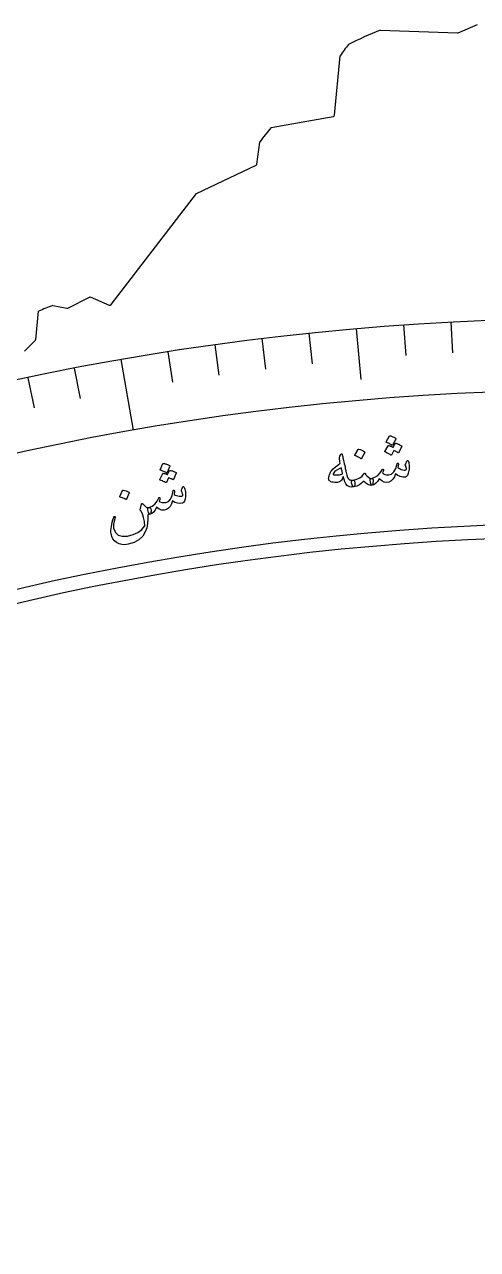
# Model space of a CAD drawing. Header units: millimetres. Extents: x -280 to 280, y -280 to 325.
# Drawn here: x -58.2 to -11.9, y 183.2 to 308.7 of the extents above; entities that cross this region are included whole.
import ezdxf

# ---------------------------------------------------------------- set-up
doc = ezdxf.new("R2010")
doc.units = ezdxf.units.MM
for name, color, linetype in [('CUT_INNER', 6, 'Continuous'), ('CUT_OUTER', 1, 'Continuous'), ('ENGRAVE', 7, 'Continuous'), ('ENGRAVE_FINE', 8, 'Continuous'), ('TEXT', 5, 'Continuous')]:
    doc.layers.add(name, color=color, linetype=linetype)

msp = doc.modelspace()

# ---------------------------------------------------------------- linework, layer by layer
at = {"layer": 'CUT_INNER'}
msp.add_arc((0, 0), 256.2, 91.40625, 88.59375, dxfattribs=at)
at = {"layer": 'CUT_OUTER'}
for points in [[(-21.8204, 308.1034), (-21.8169, 308.1035), (-13.9161, 307.8108)], [(-13.8514, 307.8229), (-11.8654, 308.674)], [(-26.5136, 299.3966), (-25.9367, 305.4542), (-25.9362, 305.4575)], [(-32.9895, 298.1074), (-32.9858, 298.1083), (-26.6361, 299.2633)], [(-34.4494, 294.3699), (-34.166, 296.6342), (-34.1655, 296.6375)], [(-49.3798, 279.9747), (-40.6358, 291.3456), (-40.6335, 291.3483), (-40.6304, 291.3499), (-34.5338, 294.2531)], [(-55.3308, 279.8822), (-55.3273, 279.8817), (-53.9113, 279.5985)], [(-53.8148, 279.6114), (-51.512, 280.7628), (-51.5088, 280.7642), (-51.5055, 280.763), (-49.5578, 279.9283)], [(-57.0895, 276.4105), (-56.8012, 279.2907), (-56.8006, 279.2943)], [(-58.2414, 275.2106), (-57.1327, 276.3193)]]:
    msp.add_lwpolyline(points, dxfattribs=at)
for centre, radius, start, end in [((-8.7825, 275.1285), 35.4589, 111.57318, 117.315569), ((-13.9105, 307.9607), 0.15, 267.878904, 293.198591), ((-12.6778, 296.432), 16.0389, 140.502506, 145.755286), ((-26.663, 299.4109), 0.15, 280.309214, 354.559668), ((-17.5964, 284.5871), 20.4878, 138.70599, 143.972144), ((-34.5982, 294.3885), 0.15, 295.463345, 352.866579), ((-50.153, 264.8067), 15.9399, 108.955334, 114.648023), ((-49.4987, 280.0661), 0.15, 246.801409, 322.440199), ((-53.8818, 279.7456), 0.15, 258.690067, 296.565051), ((-57.2387, 276.4254), 0.15, 315, 354.283999)]:
    msp.add_arc(centre, radius, start, end, dxfattribs=at)
at = {"layer": 'ENGRAVE'}
for points in [[(-24.2791, 277.5119), (-23.8228, 272.2959)], [(-48.3735, 274.3399), (-47.1006, 267.1208)]]:
    msp.add_lwpolyline(points, dxfattribs=at)
for radius in [278.572, 271.2416, 257.628]:
    msp.add_circle((0, 0), radius, dxfattribs=at)
at = {"layer": 'ENGRAVE_FINE'}
for points in [[(-19.4322, 277.8934), (-19.2131, 274.7595)], [(-14.5793, 278.1902), (-14.4149, 275.0529)], [(-33.9494, 276.4956), (-33.5665, 273.3774)], [(-29.1187, 277.046), (-28.7903, 273.9216)], [(-43.5783, 275.1423), (-43.0868, 272.0394)], [(-38.7697, 275.861), (-38.3325, 272.7499)], [(-57.9184, 272.4845), (-57.2652, 269.4116)], [(-53.154, 273.4538), (-52.5546, 270.37)]]:
    msp.add_lwpolyline(points, dxfattribs=at)
at = {"layer": 'TEXT'}
for points in [[(-20.8852, 266.5241), (-20.876, 266.5347), (-20.8627, 266.5416), (-20.845, 266.5449), (-20.8231, 266.5447), (-20.743, 266.522), (-20.6652, 266.4961), (-20.5896, 266.4671), (-20.5163, 266.435), (-20.4447, 266.3992), (-20.3743, 266.3595), (-20.3052, 266.3157), (-20.2372, 266.2678), (-20.2199, 266.25), (-20.2107, 266.2325), (-20.2094, 266.2154), (-20.216, 266.1987), (-20.5493, 265.5763), (-20.5622, 265.5645), (-20.5799, 265.5621), (-20.6022, 265.5693), (-20.6293, 265.5858), (-20.6527, 265.5997), (-20.6895, 265.6204), (-20.7397, 265.6479), (-20.8033, 265.6822), (-20.8814, 265.7232), (-20.9749, 265.7708), (-21.0839, 265.825), (-21.2083, 265.8859), (-21.225, 265.8963), (-21.2338, 265.9074), (-21.2347, 265.9191), (-21.2278, 265.9314)], [(-24.0736, 265.1464), (-24.0646, 265.157), (-24.0514, 265.1641), (-24.0339, 265.1677), (-24.0121, 265.1677), (-23.8536, 265.1201), (-23.7028, 265.0579), (-23.5597, 264.9812), (-23.4244, 264.8901), (-23.4107, 264.8755), (-23.4039, 264.8604), (-23.404, 264.8447), (-23.411, 264.8284), (-23.7271, 264.2027), (-23.7395, 264.1873), (-23.7569, 264.1823), (-23.7791, 264.1877), (-23.8062, 264.2034), (-23.8296, 264.217), (-23.8665, 264.2373), (-23.9169, 264.2642), (-23.9807, 264.2977), (-24.059, 264.3378), (-24.1527, 264.3843), (-24.2619, 264.4372), (-24.3865, 264.4965), (-24.4033, 264.5068), (-24.4122, 264.5177), (-24.4133, 264.5294), (-24.4066, 264.5419)], [(-20.2775, 265.7543), (-20.2684, 265.7648), (-20.255, 265.7717), (-20.2374, 265.775), (-20.2156, 265.7747), (-20.1358, 265.7518), (-20.0582, 265.7257), (-19.9829, 265.6966), (-19.9099, 265.6643), (-19.8386, 265.6284), (-19.7685, 265.5884), (-19.6996, 265.5445), (-19.6319, 265.4965), (-19.6184, 265.4813), (-19.6117, 265.4646), (-19.6119, 265.4464), (-19.6189, 265.4268), (-19.9522, 264.8051), (-19.9619, 264.7965), (-19.9771, 264.7954), (-19.9978, 264.8017), (-20.0241, 264.8154), (-20.0413, 264.8249), (-20.0684, 264.8395), (-20.1052, 264.8593), (-20.1518, 264.8842), (-20.2082, 264.9138), (-20.2742, 264.9475), (-20.35, 264.9854), (-20.4356, 265.0274), (-20.6767, 264.5689), (-20.6896, 264.557), (-20.7071, 264.5547), (-20.7294, 264.5618), (-20.7564, 264.5783), (-20.7797, 264.5922), (-20.8164, 264.6129), (-20.8664, 264.6404), (-20.9299, 264.6746), (-21.0077, 264.7156), (-21.1009, 264.7632), (-21.2095, 264.8173), (-21.3336, 264.8781), (-21.3468, 264.8888), (-21.3531, 264.9001), (-21.3526, 264.9119), (-21.3452, 264.9243), (-21.0044, 265.5171), (-20.9954, 265.5277), (-20.982, 265.5346), (-20.9645, 265.538), (-20.9426, 265.5377), (-20.8861, 265.5218), (-20.83, 265.5044), (-20.7743, 265.4854), (-20.7189, 265.4649), (-20.6644, 265.4424), (-20.6112, 265.4174), (-20.5593, 265.3897), (-20.5087, 265.3595)], [(-44.0661, 263.6844), (-44.0579, 263.6957), (-44.0452, 263.7038), (-44.0279, 263.7087), (-44.0061, 263.7103), (-43.9243, 263.6947), (-43.8445, 263.6757), (-43.7667, 263.6534), (-43.6908, 263.6278), (-43.6164, 263.5984), (-43.5428, 263.565), (-43.4701, 263.5274), (-43.3982, 263.4857), (-43.3795, 263.4694), (-43.3687, 263.4528), (-43.3659, 263.4359), (-43.3711, 263.4187), (-43.6488, 262.7695), (-43.6606, 262.7566), (-43.678, 262.7528), (-43.7009, 262.7579), (-43.7293, 262.772), (-43.7538, 262.7838), (-43.7923, 262.8012), (-43.8447, 262.8242), (-43.9111, 262.8529), (-43.9925, 262.8869), (-44.0898, 262.9262), (-44.203, 262.9707), (-44.3323, 263.0204), (-44.3498, 263.0293), (-44.3596, 263.0396), (-44.3615, 263.0512), (-44.3557, 263.0641)], [(-25.8412, 264.6337), (-25.7998, 264.687), (-25.7641, 264.6963), (-25.734, 264.6619), (-25.7095, 264.5836), (-25.6994, 264.5359), (-25.6846, 264.47), (-25.665, 264.3858), (-25.6408, 264.2835), (-25.6121, 264.1618), (-25.5796, 264.0199), (-25.5432, 263.8577), (-25.5028, 263.6753), (-25.463, 263.496), (-25.4275, 263.3354), (-25.3963, 263.1936), (-25.3694, 263.0706), (-25.3469, 262.9668), (-25.3287, 262.8827), (-25.3149, 262.8184), (-25.3054, 262.7739), (-25.2381, 262.4937), (-25.1595, 262.2785), (-25.0696, 262.1283), (-24.9683, 262.0431), (-24.8997, 262.0127), (-24.8187, 261.9963), (-24.7253, 261.9938), (-24.6195, 262.0053), (-24.5559, 262.0009), (-24.5049, 261.9747), (-24.4666, 261.9267), (-24.441, 261.8568), (-24.4261, 261.7712), (-24.4209, 261.6837), (-24.4253, 261.5943), (-24.4393, 261.5031), (-24.4608, 261.4244), (-24.487, 261.3649), (-24.5179, 261.3246), (-24.5536, 261.3036), (-24.7568, 261.2864), (-24.9353, 261.3068), (-25.089, 261.3648), (-25.2181, 261.4606), (-25.3332, 261.6083), (-25.4358, 261.8073), (-25.5259, 262.0577), (-25.6034, 262.3594), (-25.6951, 262.1621), (-25.7925, 262.0045), (-25.8956, 261.8867), (-26.0046, 261.8085), (-26.0959, 261.7753), (-26.2052, 261.755), (-26.3324, 261.7477), (-26.4776, 261.7532), (-26.6321, 261.772), (-26.7629, 261.799), (-26.87, 261.8342), (-26.9535, 261.8778), (-27.0232, 261.9351), (-27.0719, 261.9975), (-27.0995, 262.065), (-27.106, 262.1376), (-27.0974, 262.23), (-27.0771, 262.3335), (-27.0451, 262.448), (-27.0015, 262.5735), (-26.9515, 262.7002), (-26.9067, 262.8017), (-26.8673, 262.878), (-26.8331, 262.9292), (-26.6361, 263.1441), (-26.418, 263.349), (-26.179, 263.5441), (-25.9188, 263.7291), (-25.9438, 263.8777), (-25.9638, 264.006), (-25.9789, 264.1142), (-25.989, 264.2022), (-25.9919, 264.2767), (-25.9852, 264.3442), (-25.9689, 264.4049), (-25.9429, 264.4586)], [(-19.0566, 263.9996), (-19.0403, 264.0125), (-19.0199, 264.0101), (-18.9955, 263.9922), (-18.9671, 263.9589), (-18.9349, 263.9014), (-18.9077, 263.8179), (-18.8857, 263.7086), (-18.8686, 263.5734), (-18.8551, 263.4193), (-18.8527, 263.2684), (-18.8612, 263.1205), (-18.8807, 262.9759), (-18.9475, 262.6923), (-19.0296, 262.4862), (-19.1269, 262.3574), (-19.2395, 262.306), (-19.5146, 262.3019), (-19.7734, 262.3546), (-20.0162, 262.4643), (-20.243, 262.631), (-20.3667, 262.3313), (-20.5223, 262.0929), (-20.7098, 261.9156), (-20.9292, 261.7995), (-21.1659, 261.7589), (-21.4121, 261.7997), (-21.6681, 261.9221), (-21.9341, 262.1259), (-22.1127, 261.853), (-22.2933, 261.6535), (-22.4761, 261.5273), (-22.6611, 261.4745), (-22.7008, 261.4927), (-22.7422, 261.5539), (-22.7855, 261.6582), (-22.8307, 261.8056), (-22.8552, 261.9528), (-22.8453, 262.0637), (-22.8009, 262.1384), (-22.7219, 262.1767), (-22.37, 262.2889), (-22.0691, 262.4741), (-21.819, 262.7322), (-21.6196, 263.0635), (-21.6088, 263.0815), (-21.5966, 263.0948), (-21.583, 263.1033), (-21.5681, 263.107), (-21.5494, 263.1065), (-21.5324, 263.102), (-21.5169, 263.0935), (-21.5031, 263.0809), (-21.4924, 263.0395), (-21.5036, 262.9669), (-21.5368, 262.863), (-21.592, 262.7279), (-21.4976, 262.6349), (-21.3576, 262.5722), (-21.1722, 262.5396), (-20.9412, 262.537), (-20.6601, 262.6197), (-20.4254, 262.8349), (-20.2369, 263.1828), (-20.0943, 263.6634), (-20.0874, 263.688), (-20.0779, 263.7059), (-20.066, 263.7171), (-20.0515, 263.7217), (-20.0294, 263.7214), (-20.0099, 263.717), (-19.993, 263.7084), (-19.9787, 263.6958), (-19.9675, 263.677), (-19.9601, 263.6579), (-19.9567, 263.6385), (-19.9572, 263.6189), (-20.0105, 263.285), (-19.913, 263.2109), (-19.7979, 263.1479), (-19.6649, 263.0961), (-19.5142, 263.0553), (-19.3688, 263.0321), (-19.2595, 263.0328), (-19.1862, 263.0573), (-19.149, 263.1056), (-19.1409, 263.1759), (-19.1554, 263.274), (-19.1925, 263.3999), (-19.2524, 263.5535), (-19.2473, 263.5985), (-19.213, 263.6879), (-19.1495, 263.8216), (-19.0566, 263.9996)], [(-43.3935, 262.9705), (-43.3854, 262.9818), (-43.3727, 262.9899), (-43.3554, 262.9947), (-43.3337, 262.9963), (-43.2521, 262.9804), (-43.1726, 262.9613), (-43.0951, 262.9388), (-43.0195, 262.913), (-42.9453, 262.8834), (-42.872, 262.8498), (-42.7996, 262.812), (-42.728, 262.7701), (-42.7132, 262.7561), (-42.7051, 262.7401), (-42.7036, 262.722), (-42.7088, 262.7018), (-42.9866, 262.0534), (-42.9956, 262.044), (-43.0106, 262.0415), (-43.0318, 262.046), (-43.0591, 262.0574), (-43.0772, 262.0653), (-43.1054, 262.0775), (-43.1438, 262.094), (-43.1924, 262.1148), (-43.2511, 262.1393), (-43.3199, 262.1672), (-43.3987, 262.1983), (-43.4876, 262.2327), (-43.6877, 261.7548), (-43.6996, 261.7419), (-43.7169, 261.738), (-43.7397, 261.7432), (-43.768, 261.7573), (-43.7924, 261.7691), (-43.8308, 261.7865), (-43.883, 261.8095), (-43.9492, 261.8381), (-44.0303, 261.8721), (-44.1274, 261.9114), (-44.2403, 261.9559), (-44.3691, 262.0055), (-44.3832, 262.0151), (-44.3905, 262.0257), (-44.391, 262.0376), (-44.3847, 262.0506), (-44.097, 262.6709), (-44.0889, 262.6821), (-44.0762, 262.6902), (-44.059, 262.6951), (-44.0373, 262.6968), (-43.9796, 262.6858), (-43.9222, 262.6734), (-43.865, 262.6593), (-43.8081, 262.6438), (-43.7518, 262.6261), (-43.6966, 262.6058), (-43.6425, 262.5828), (-43.5894, 262.5571)], [(-25.8174, 263.2591), (-26.0909, 263.1343), (-26.3191, 262.991), (-26.5018, 262.8295), (-26.6392, 262.6499), (-26.6472, 262.6264), (-26.6446, 262.606), (-26.6315, 262.5887), (-26.6079, 262.5743), (-26.5231, 262.5477), (-26.4323, 262.5301), (-26.3355, 262.5214), (-26.2328, 262.5216), (-26.124, 262.5307), (-26.0093, 262.5487), (-25.8885, 262.5757), (-25.7617, 262.6115), (-25.7424, 262.6198), (-25.7226, 262.633), (-25.7022, 262.6512), (-25.6814, 262.6744), (-25.6922, 262.7378), (-25.7048, 262.8039), (-25.7192, 262.8728), (-25.7353, 262.9445), (-25.7532, 263.019), (-25.7728, 263.0963), (-25.7942, 263.1763), (-25.8174, 263.2591)], [(-22.7219, 262.1767), (-22.6584, 262.162), (-22.6114, 262.1449), (-22.5808, 262.1255), (-22.5667, 262.1036), (-22.5579, 262.069), (-22.5522, 262.0262), (-22.5498, 261.9754), (-22.5506, 261.9163), (-22.564, 261.7261), (-22.5869, 261.589), (-22.6193, 261.5051), (-22.6611, 261.4745), (-22.8732, 261.486), (-23.0905, 261.5568), (-23.3133, 261.6869), (-23.5417, 261.8763), (-23.7245, 261.6677), (-23.954, 261.5027), (-24.2304, 261.3814), (-24.5536, 261.3036), (-24.5896, 261.3076), (-24.6203, 261.3268), (-24.6456, 261.3613), (-24.6654, 261.411), (-24.7584, 261.7326), (-24.7687, 261.7685), (-24.7695, 261.8083), (-24.7609, 261.8518), (-24.7428, 261.8993), (-24.7204, 261.9368), (-24.6924, 261.967), (-24.6587, 261.9898), (-24.6195, 262.0053), (-24.2323, 262.1004), (-23.9191, 262.2353), (-23.6799, 262.4103), (-23.5148, 262.6257), (-23.4958, 262.6549), (-23.4722, 262.6766), (-23.444, 262.6909), (-23.4112, 262.6978), (-23.3801, 262.6961), (-23.357, 262.6849), (-23.3419, 262.6642), (-23.3348, 262.6338), (-23.3313, 262.6047), (-23.3261, 262.5796), (-23.3193, 262.5586), (-23.3109, 262.5416), (-23.166, 262.3957), (-23.0196, 262.2863), (-22.8716, 262.2133), (-22.7219, 262.1767)], [(-42.0242, 261.3291), (-42.0091, 261.3434), (-41.9886, 261.3427), (-41.9627, 261.3271), (-41.9314, 261.2964), (-41.8943, 261.2419), (-41.86, 261.1611), (-41.8285, 261.0542), (-41.7997, 260.921), (-41.7728, 260.7686), (-41.7572, 260.6185), (-41.7528, 260.4705), (-41.7596, 260.3246), (-41.8014, 260.0364), (-41.8652, 259.8239), (-41.9508, 259.6871), (-42.0586, 259.626), (-42.3322, 259.5979), (-42.5947, 259.6279), (-42.8461, 259.716), (-43.0866, 259.8622), (-43.1837, 259.5529), (-43.3179, 259.3018), (-43.4892, 259.1088), (-43.6977, 258.974), (-43.9299, 258.9129), (-44.1787, 258.9321), (-44.4444, 259.0316), (-44.7272, 259.2114), (-44.8813, 258.924), (-45.0438, 258.7095), (-45.2148, 258.5678), (-45.3945, 258.4991), (-45.4356, 258.5137), (-45.4823, 258.5711), (-45.5346, 258.6713), (-45.5924, 258.8141), (-45.6297, 258.9586), (-45.6295, 259.07), (-45.5918, 259.1482), (-45.5164, 259.1932), (-45.1757, 259.3358), (-44.8921, 259.5465), (-44.6654, 259.8255), (-44.4957, 260.1729), (-44.4865, 260.1918), (-44.4755, 260.2061), (-44.4628, 260.2157), (-44.4482, 260.2207), (-44.4295, 260.2219), (-44.4122, 260.2189), (-44.396, 260.2117), (-44.3812, 260.2004), (-44.3669, 260.1601), (-44.3717, 260.0868), (-44.3958, 259.9804), (-44.4389, 259.841), (-44.3367, 259.7566), (-44.1918, 259.7064), (-44.0043, 259.6901), (-43.7739, 259.7076), (-43.5011, 259.8145), (-43.2861, 260.0494), (-43.1287, 260.4124), (-43.0286, 260.9037), (-43.0238, 260.9288), (-43.0159, 260.9474), (-43.005, 260.9596), (-42.9911, 260.9654), (-42.969, 260.9671), (-42.9491, 260.9644), (-42.9316, 260.9574), (-42.9163, 260.946), (-42.9034, 260.9283), (-42.8945, 260.9099), (-42.8893, 260.8909), (-42.8881, 260.8713), (-42.9121, 260.534), (-42.8085, 260.4687), (-42.6883, 260.416), (-42.5513, 260.3759), (-42.3976, 260.3484), (-42.2507, 260.3381), (-42.1419, 260.3483), (-42.0711, 260.3791), (-42.0382, 260.4305), (-42.0363, 260.5012), (-42.0593, 260.5977), (-42.1073, 260.7198), (-42.1803, 260.8677), (-42.1792, 260.9129), (-42.1528, 261.005), (-42.1012, 261.1437), (-42.0242, 261.3291)], [(-48.214, 260.9431), (-48.2061, 260.9545), (-48.1936, 260.9628), (-48.1766, 260.9679), (-48.1549, 260.9699), (-47.9932, 260.937), (-47.8378, 260.8889), (-47.6888, 260.8257), (-47.546, 260.7472), (-47.5311, 260.734), (-47.523, 260.7196), (-47.5216, 260.7039), (-47.527, 260.687), (-47.783, 260.0351), (-47.7939, 260.0187), (-47.8107, 260.0121), (-47.8332, 260.0154), (-47.8616, 260.0286), (-47.8861, 260.0401), (-47.9246, 260.0568), (-47.9771, 260.079), (-48.0435, 260.1066), (-48.1249, 260.1393), (-48.2222, 260.177), (-48.3354, 260.2198), (-48.4646, 260.2674), (-48.4822, 260.2761), (-48.4921, 260.2862), (-48.4943, 260.2977), (-48.4887, 260.3107)], [(-46.2728, 259.5207), (-46.2553, 259.5675), (-46.2299, 259.5919), (-46.1965, 259.5939), (-46.1551, 259.5734), (-46.1304, 259.5549), (-46.1019, 259.5312), (-46.0694, 259.5022), (-46.0331, 259.4678), (-45.9933, 259.4287), (-45.9509, 259.385), (-45.9056, 259.3368), (-45.8576, 259.2842), (-45.792, 259.2297), (-45.7132, 259.1964), (-45.6214, 259.1842), (-45.5164, 259.1932), (-45.4425, 259.1958), (-45.3824, 259.175), (-45.3361, 259.1309), (-45.3035, 259.0636), (-45.2848, 258.9879), (-45.2774, 258.9032), (-45.2813, 258.8096), (-45.2965, 258.7071), (-45.3164, 258.6201), (-45.3394, 258.5565), (-45.3654, 258.5161), (-45.3945, 258.4991), (-45.6323, 258.4572), (-45.6054, 258.0057), (-45.6377, 257.5616), (-45.729, 257.1249), (-45.8791, 256.6954), (-46.1445, 256.248), (-46.5263, 255.8864), (-47.0248, 255.6102), (-47.6402, 255.4185), (-47.9675, 255.3732), (-48.2718, 255.3876), (-48.5533, 255.4618), (-48.8121, 255.5958), (-49.0306, 255.7768), (-49.1985, 255.9902), (-49.3157, 256.2363), (-49.3822, 256.5151), (-49.3957, 256.6707), (-49.3949, 256.8426), (-49.3799, 257.0306), (-49.3506, 257.2349), (-49.308, 257.4551), (-49.2529, 257.6911), (-49.1852, 257.9429), (-49.105, 258.2106), (-49.0964, 258.2331), (-49.0848, 258.2503), (-49.0701, 258.262), (-49.0525, 258.2684), (-49.0272, 258.2712), (-49.005, 258.2694), (-48.986, 258.2631), (-48.97, 258.2522), (-48.9551, 258.2336), (-48.9482, 258.2105), (-48.9494, 258.1828), (-48.9587, 258.1507), (-49.0573, 257.7827), (-49.1167, 257.4809), (-49.137, 257.2454), (-49.1185, 257.076), (-48.9367, 256.6458), (-48.6403, 256.3679), (-48.2295, 256.2418), (-47.704, 256.267), (-47.1187, 256.4175), (-46.6264, 256.6423), (-46.2266, 256.9419), (-45.9192, 257.3167), (-45.9593, 257.7704), (-46.0429, 258.1756), (-46.1703, 258.5322), (-46.3417, 258.8401), (-46.3701, 258.8853), (-46.3899, 258.921), (-46.401, 258.9473), (-46.4036, 258.9643)]]:
    msp.add_lwpolyline(points, close=True, dxfattribs=at)

doc.saveas('drawing.dxf')
